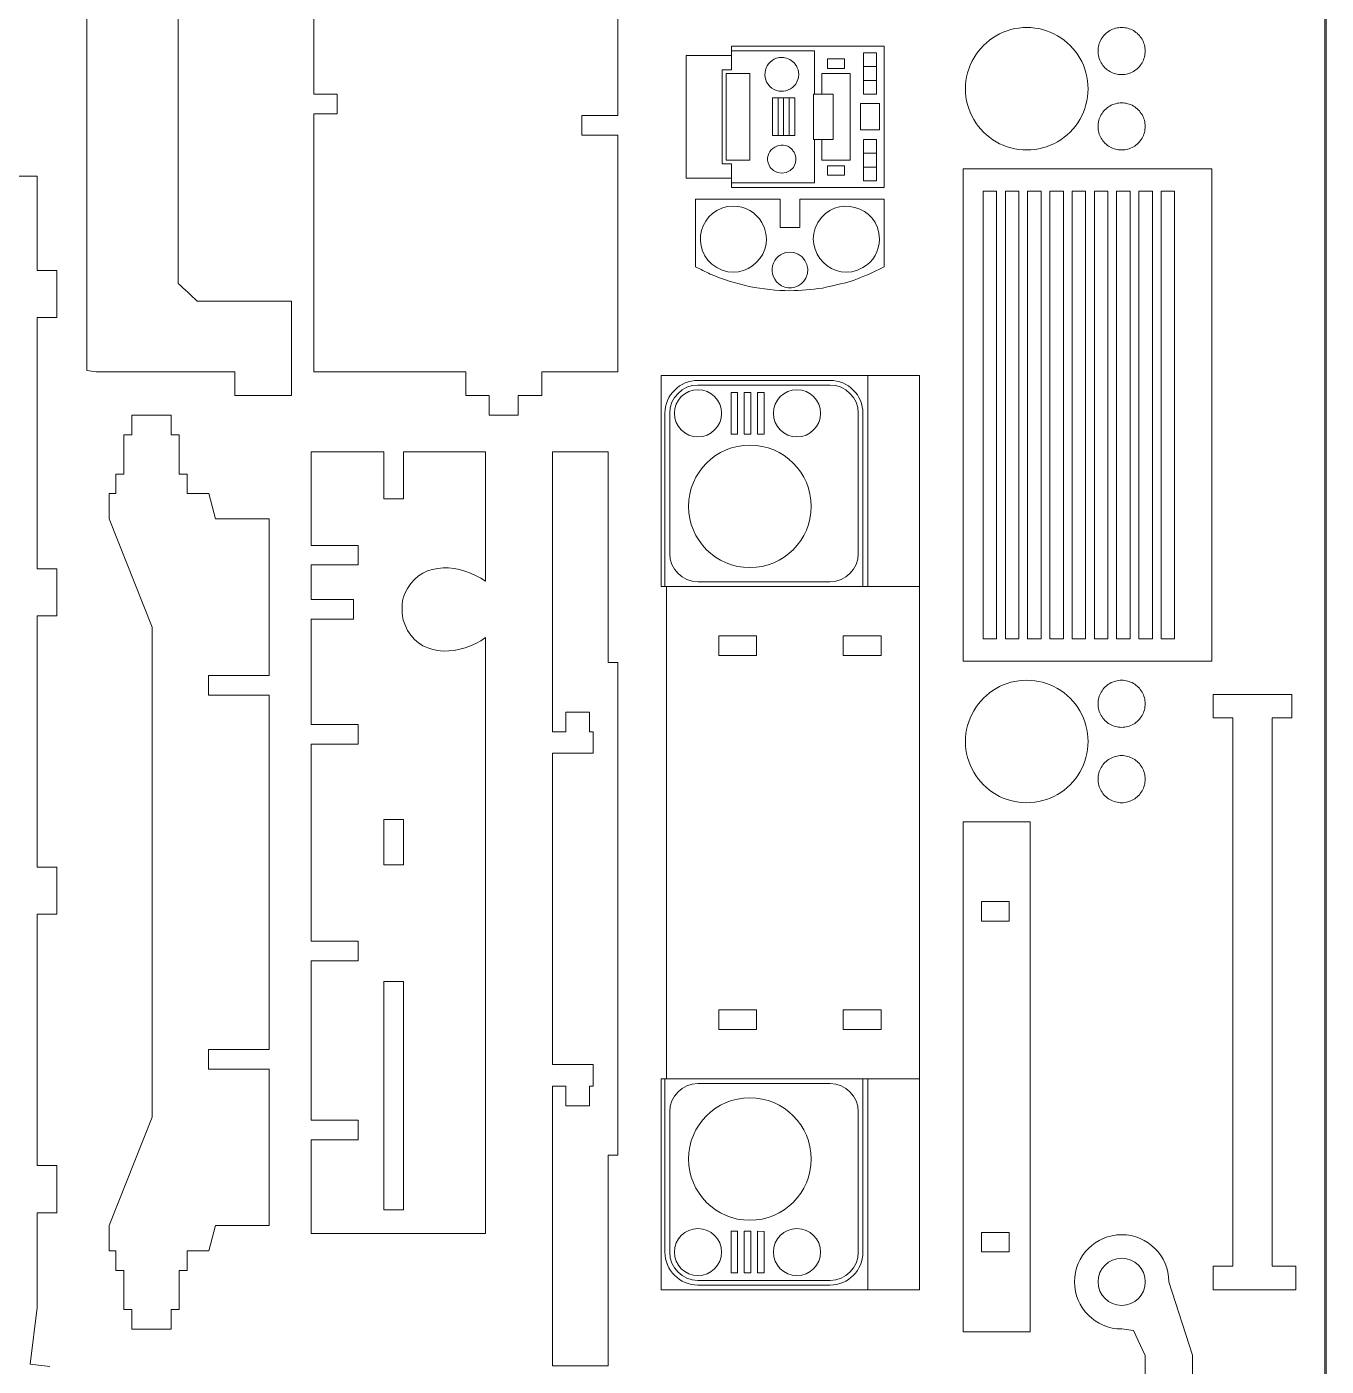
# Model space of a CAD drawing. Header units: centimetres. Extents: x -10 to 98, y 3 to 108.
# Drawn here: x 4.14 to 24.21, y 13.9 to 34.6 of the extents above; entities that cross this region are included whole.
import ezdxf

# ---------------------------------------------------------------- set-up
doc = ezdxf.new("R2010")
doc.units = ezdxf.units.CM
doc.header["$MEASUREMENT"] = 0
doc.layers.add('Camada 1', color=7, linetype='Continuous')

msp = doc.modelspace()

# ---------------------------------------------------------------- linework, layer by layer
at = {"layer": 'Camada 1', "color": 5, "lineweight": 9}
for points in [[(24.19213, 3.79219), (24.19213, 3.79219), (24.19213, 54.96219), (24.19213, 54.96219)], [(24.21265, 54.96219), (24.21265, 54.96219), (24.21265, 3.79219), (24.21265, 3.79219)]]:
    msp.add_open_spline(points, degree=3, dxfattribs=at)
at = {"layer": 'Camada 1', "color": 3, "lineweight": 9}
for points in [[(5.0679, 42.64023), (5.06788, 38.18757), (5.06786, 33.73491), (5.06783, 29.28224)], [(6.48093, 30.62996), (6.48095, 33.34021), (6.48097, 36.05047), (6.48098, 38.76073)], [(13.26917, 33.2235), (13.26917, 33.2235), (13.26917, 38.69772), (13.26917, 38.69772)], [(8.57326, 38.36689), (8.57326, 38.36689), (8.57326, 33.55553), (8.57326, 33.55553)], [(19.58714, 34.58474), (19.42189, 34.58491), (19.25685, 34.54069), (19.11381, 34.45791)], [(20.06049, 34.45791), (19.91745, 34.54069), (19.75241, 34.58491), (19.58714, 34.58474)], [(21.05257, 34.58474), (20.989, 34.58481), (20.92551, 34.56779), (20.8705, 34.53595)], [(21.23465, 34.53595), (21.17962, 34.56779), (21.11615, 34.58481), (21.05257, 34.58474)], [(19.11381, 34.45791), (18.97059, 34.37543), (18.84977, 34.25461), (18.7673, 34.11139)], [(20.40699, 34.11139), (20.32453, 34.25461), (20.20371, 34.37543), (20.06049, 34.45791)], [(20.73721, 34.40265), (20.70536, 34.34764), (20.68836, 34.28415), (20.68842, 34.22058)], [(20.8705, 34.53595), (20.81541, 34.50422), (20.76893, 34.45775), (20.73721, 34.40265)], [(21.36794, 34.40265), (21.33622, 34.45775), (21.28974, 34.50422), (21.23465, 34.53595)], [(21.41672, 34.22058), (21.41679, 34.28415), (21.39979, 34.34764), (21.36794, 34.40265)], [(17.38494, 34.29667), (16.59854, 34.29667), (15.81213, 34.29667), (15.02573, 34.29667)], [(15.02573, 34.29667), (15.02573, 34.29667), (15.02573, 34.15103), (15.02573, 34.15103)], [(17.38494, 32.1122), (17.38494, 32.84035), (17.38494, 33.56851), (17.38494, 34.29667)], [(20.68842, 34.22058), (20.68836, 34.15701), (20.70536, 34.09353), (20.73721, 34.0385)], [(21.36794, 34.0385), (21.39979, 34.09353), (21.41679, 34.15701), (21.41672, 34.22058)], [(14.3267, 34.15103), (14.3267, 33.51997), (14.3267, 32.8889), (14.3267, 32.25785)], [(15.02573, 34.15103), (14.79272, 34.15103), (14.55971, 34.15103), (14.3267, 34.15103)], [(18.7673, 34.11139), (18.68452, 33.96836), (18.64028, 33.80332), (18.64046, 33.63806)], [(20.53382, 33.63806), (20.53401, 33.80332), (20.48978, 33.96836), (20.40699, 34.11139)], [(20.73721, 34.0385), (20.76893, 33.98342), (20.81541, 33.93695), (20.8705, 33.90522)], [(21.23465, 33.90522), (21.28974, 33.93695), (21.33622, 33.98342), (21.36794, 34.0385)], [(20.8705, 33.90522), (20.92551, 33.87338), (20.989, 33.85636), (21.05257, 33.85643)], [(21.05257, 33.85643), (21.11615, 33.85636), (21.17962, 33.87338), (21.23465, 33.90522)], [(8.57326, 33.55553), (8.57326, 33.55553), (8.9374, 33.55553), (8.9374, 33.55553)], [(8.9374, 33.55553), (8.9374, 33.55553), (8.9374, 33.25206), (8.9374, 33.25206)], [(18.64046, 33.63806), (18.64028, 33.47279), (18.68452, 33.30775), (18.7673, 33.16471)], [(20.40699, 33.16471), (20.48978, 33.30775), (20.53401, 33.47279), (20.53382, 33.63806)], [(20.8705, 33.37089), (20.81541, 33.33916), (20.76893, 33.29269), (20.73721, 33.2376)], [(21.05257, 33.41968), (20.989, 33.41975), (20.92551, 33.40273), (20.8705, 33.37089)], [(21.23465, 33.37089), (21.17962, 33.40273), (21.11615, 33.41975), (21.05257, 33.41968)], [(21.36794, 33.2376), (21.33622, 33.29269), (21.28974, 33.33916), (21.23465, 33.37089)], [(8.9374, 33.25206), (8.9374, 33.25206), (8.57326, 33.25206), (8.57326, 33.25206)], [(8.57326, 33.25206), (8.57326, 33.25206), (8.57326, 29.26183), (8.57326, 29.26183)], [(12.71461, 32.92003), (12.71461, 32.92003), (12.71461, 33.2235), (12.71461, 33.2235)], [(12.71461, 33.2235), (12.71461, 33.2235), (13.26917, 33.2235), (13.26917, 33.2235)], [(18.7673, 33.16471), (18.84977, 33.0215), (18.97059, 32.90068), (19.11381, 32.8182)], [(20.06049, 32.8182), (20.20371, 32.90068), (20.32453, 33.0215), (20.40699, 33.16471)], [(20.73721, 33.2376), (20.70536, 33.18258), (20.68836, 33.1191), (20.68842, 33.05553)], [(21.41672, 33.05553), (21.41679, 33.1191), (21.39979, 33.18258), (21.36794, 33.2376)], [(13.26917, 32.92003), (13.26917, 32.92003), (12.71461, 32.92003), (12.71461, 32.92003)], [(13.26917, 29.26183), (13.26917, 29.26183), (13.26917, 32.92003), (13.26917, 32.92003)], [(20.68842, 33.05553), (20.68836, 32.99196), (20.70536, 32.92847), (20.73721, 32.87344)], [(21.36794, 32.87344), (21.39979, 32.92847), (21.41679, 32.99196), (21.41672, 33.05553)], [(19.11381, 32.8182), (19.25685, 32.73542), (19.42189, 32.6912), (19.58714, 32.69137)], [(19.58714, 32.69137), (19.75241, 32.6912), (19.91745, 32.73542), (20.06049, 32.8182)], [(20.73721, 32.87344), (20.76893, 32.81836), (20.81541, 32.77189), (20.8705, 32.74016)], [(20.8705, 32.74016), (20.92551, 32.70832), (20.989, 32.6913), (21.05257, 32.69137)], [(21.05257, 32.69137), (21.11615, 32.6913), (21.17962, 32.70832), (21.23465, 32.74016)], [(21.23465, 32.74016), (21.28974, 32.77189), (21.33622, 32.81836), (21.36794, 32.87344)], [(22.44722, 32.39879), (22.44722, 32.39879), (18.60458, 32.39879), (18.60458, 32.39879)], [(18.60458, 32.39879), (18.60458, 32.39879), (18.60458, 24.78961), (18.60458, 24.78961)], [(22.44722, 24.78961), (22.44722, 24.78961), (22.44722, 32.39879), (22.44722, 32.39879)], [(3.36617, 32.28785), (3.36617, 32.28785), (4.30071, 32.28785), (4.30071, 32.28785)], [(4.30071, 32.28785), (4.30071, 32.28785), (4.30071, 30.83143), (4.30071, 30.83143)], [(14.3267, 32.25785), (14.55971, 32.25785), (14.79272, 32.25785), (15.02573, 32.25785)], [(15.02573, 32.25785), (15.02573, 32.25785), (15.02573, 32.1122), (15.02573, 32.1122)], [(15.02573, 32.1122), (15.81213, 32.1122), (16.59854, 32.1122), (17.38494, 32.1122)], [(15.77693, 31.9321), (15.34206, 31.9321), (14.90719, 31.93208), (14.47233, 31.93208)], [(14.47233, 30.88519), (14.47233, 31.23416), (14.47233, 31.58312), (14.47233, 31.93208)], [(15.77693, 31.9321), (15.77693, 31.9321), (15.77693, 31.49157), (15.77693, 31.49157)], [(16.08032, 31.49156), (16.08032, 31.49156), (16.08032, 31.9321), (16.08032, 31.9321)], [(17.38494, 31.93208), (16.95007, 31.93208), (16.51521, 31.9321), (16.08032, 31.9321)], [(17.38494, 31.93208), (17.38494, 31.58312), (17.38494, 31.23416), (17.38494, 30.88519)], [(15.77693, 31.49157), (15.87807, 31.49157), (15.97918, 31.49156), (16.08032, 31.49156)], [(14.69955, 30.77424), (14.62382, 30.81122), (14.54806, 30.84821), (14.47233, 30.88519)], [(16.43223, 30.55848), (16.87719, 30.65164), (16.9765, 30.68575), (17.38494, 30.88519)], [(4.30071, 30.83143), (4.30071, 30.83143), (4.60413, 30.83143), (4.60413, 30.83143)], [(4.60413, 30.83143), (4.60413, 30.83143), (4.60413, 30.10322), (4.60413, 30.10322)], [(14.69955, 30.77424), (15.07379, 30.61025), (15.52006, 30.51678), (15.92864, 30.51678)], [(6.77219, 30.35443), (6.67511, 30.44627), (6.57801, 30.53812), (6.48093, 30.62996)], [(15.92864, 30.51678), (16.10826, 30.51678), (16.25706, 30.53668), (16.43223, 30.55848)], [(8.22847, 30.35442), (7.74305, 30.35442), (7.25762, 30.35443), (6.77219, 30.35443)], [(8.22847, 30.35442), (8.22847, 29.86899), (8.22847, 29.38356), (8.22847, 28.89812)], [(4.60413, 30.10322), (4.60413, 30.10322), (4.30071, 30.10322), (4.30071, 30.10322)], [(4.30071, 30.10322), (4.30071, 30.10322), (4.30071, 26.21943), (4.30071, 26.21943)], [(5.06783, 29.28224), (5.1165, 29.27555), (5.16518, 29.26887), (5.21385, 29.2622)], [(7.35454, 29.2622), (6.64098, 29.2622), (5.92741, 29.2622), (5.21385, 29.2622)], [(7.35454, 28.89812), (7.35454, 29.01947), (7.35454, 29.14084), (7.35454, 29.2622)], [(8.57326, 29.26183), (8.57326, 29.26183), (10.92121, 29.26183), (10.92121, 29.26183)], [(10.92121, 29.26183), (10.92121, 29.26183), (10.92121, 28.89767), (10.92121, 28.89767)], [(12.09578, 28.89767), (12.09578, 28.89767), (12.09578, 29.26183), (12.09578, 29.26183)], [(12.09578, 29.26183), (12.09578, 29.26183), (13.26917, 29.26183), (13.26917, 29.26183)], [(17.13039, 29.20444), (17.13039, 29.20444), (13.94107, 29.20444), (13.94107, 29.20444)], [(13.94107, 29.20444), (13.94107, 29.20444), (13.94107, 25.94609), (13.94107, 25.94609)], [(17.13063, 29.20427), (17.13063, 29.20427), (17.13039, 29.20444), (17.13039, 29.20444)], [(17.93277, 29.20426), (17.93277, 29.20426), (17.13063, 29.20427), (17.13063, 29.20427)], [(17.93275, 25.94554), (17.93275, 25.94554), (17.93277, 29.20426), (17.93277, 29.20426)], [(7.35454, 28.89812), (7.64586, 28.89812), (7.93716, 28.89812), (8.22847, 28.89812)], [(10.92121, 28.89767), (10.92121, 28.89767), (11.28536, 28.89767), (11.28536, 28.89767)], [(11.28536, 28.89767), (11.28536, 28.89767), (11.28536, 28.5942), (11.28536, 28.5942)], [(11.73163, 28.5942), (11.73163, 28.5942), (11.73163, 28.89767), (11.73163, 28.89767)], [(11.73163, 28.89767), (11.73163, 28.89767), (12.09578, 28.89767), (12.09578, 28.89767)], [(6.3706, 28.5942), (6.3706, 28.5942), (5.76372, 28.5942), (5.76372, 28.5942)], [(5.76372, 28.5942), (5.76372, 28.5942), (5.76372, 28.29077), (5.76372, 28.29077)], [(6.3706, 28.29077), (6.3706, 28.29077), (6.3706, 28.5942), (6.3706, 28.5942)], [(11.28536, 28.5942), (11.28536, 28.5942), (11.73163, 28.5942), (11.73163, 28.5942)], [(5.63771, 28.29077), (5.63771, 28.29077), (5.63771, 27.6839), (5.63771, 27.6839)], [(5.76372, 28.29077), (5.76372, 28.29077), (5.63771, 28.29077), (5.63771, 28.29077)], [(6.49659, 28.29077), (6.49659, 28.29077), (6.3706, 28.29077), (6.3706, 28.29077)], [(6.49659, 27.6839), (6.49659, 27.6839), (6.49659, 28.29077), (6.49659, 28.29077)], [(9.65597, 28.02749), (9.65597, 28.02749), (8.53377, 28.02749), (8.53377, 28.02749)], [(8.53377, 28.02749), (8.53377, 28.02749), (8.53377, 26.58039), (8.53377, 26.58039)], [(9.65597, 27.30038), (9.65597, 27.30038), (9.65597, 28.02749), (9.65597, 28.02749)], [(11.22804, 28.02749), (11.22804, 28.02749), (9.95944, 28.02749), (9.95944, 28.02749)], [(9.95944, 28.02749), (9.95944, 28.02749), (9.95944, 27.30038), (9.95944, 27.30038)], [(11.22804, 26.02821), (11.22804, 26.02821), (11.22804, 28.02749), (11.22804, 28.02749)], [(13.12353, 28.02749), (13.12353, 28.02749), (12.26404, 28.02749), (12.26404, 28.02749)], [(12.26404, 28.02749), (12.26404, 28.02749), (12.26404, 23.70089), (12.26404, 23.70089)], [(13.12353, 24.76876), (13.12353, 24.76876), (13.12353, 28.02749), (13.12353, 28.02749)], [(5.63771, 27.6839), (5.63771, 27.6839), (5.51634, 27.6839), (5.51634, 27.6839)], [(5.51634, 27.6839), (5.51634, 27.6839), (5.51634, 27.38048), (5.51634, 27.38048)], [(6.61797, 27.6839), (6.61797, 27.6839), (6.49659, 27.6839), (6.49659, 27.6839)], [(6.61797, 27.38048), (6.61797, 27.38048), (6.61797, 27.6839), (6.61797, 27.6839)], [(5.51634, 27.38048), (5.51634, 27.38048), (5.41174, 27.38048), (5.41174, 27.38048)], [(5.41174, 27.38048), (5.41174, 27.38048), (5.41174, 26.99208), (5.41174, 26.99208)], [(6.9507, 27.38048), (6.9507, 27.38048), (6.61797, 27.38048), (6.61797, 27.38048)], [(7.05498, 26.99208), (7.05498, 26.99208), (6.9507, 27.38048), (6.9507, 27.38048)], [(9.95944, 27.30038), (9.95944, 27.30038), (9.65597, 27.30038), (9.65597, 27.30038)], [(5.41174, 26.99208), (5.41174, 26.99208), (6.07573, 25.31499), (6.07573, 25.31499)], [(7.88391, 26.99208), (7.88391, 26.99208), (7.05498, 26.99208), (7.05498, 26.99208)], [(7.88428, 24.5711), (7.88428, 24.5711), (7.88391, 26.99208), (7.88391, 26.99208)], [(8.53377, 26.58039), (8.53377, 26.58039), (9.26088, 26.58039), (9.26088, 26.58039)], [(9.26088, 26.58039), (9.26088, 26.58039), (9.26088, 26.27812), (9.26088, 26.27812)], [(11.22804, 26.02821), (10.8377, 26.2916), (10.27172, 26.34828), (10.02014, 25.91516)], [(4.30071, 26.21943), (4.30071, 26.21943), (4.60413, 26.21943), (4.60413, 26.21943)], [(4.60413, 26.21943), (4.60413, 26.21943), (4.60413, 25.49122), (4.60413, 25.49122)], [(9.26088, 26.27812), (9.26088, 26.27812), (8.53377, 26.27812), (8.53377, 26.27812)], [(8.53377, 26.27812), (8.53377, 26.27812), (8.53377, 25.7426), (8.53377, 25.7426)], [(10.02014, 25.91516), (9.91263, 25.73006), (9.93297, 25.59371), (9.95468, 25.42366)], [(13.94107, 25.94609), (13.94107, 25.94609), (13.99939, 25.94609), (13.99939, 25.94609)], [(13.99939, 25.94609), (13.99939, 25.94609), (13.9993, 25.94557), (13.9993, 25.94557)], [(13.9993, 25.94557), (13.9993, 25.94557), (14.024, 25.94557), (14.024, 25.94557)], [(14.024, 25.94557), (14.024, 25.94557), (14.02438, 25.94609), (14.02438, 25.94609)], [(14.02438, 25.94609), (14.02438, 25.94609), (14.02438, 18.33571), (14.02438, 18.33571)], [(17.93247, 18.33571), (17.93247, 18.33571), (17.93247, 25.94609), (17.93247, 25.94609)], [(17.93247, 25.94609), (17.93247, 25.94609), (17.93275, 25.94554), (17.93275, 25.94554)], [(8.53377, 25.7426), (8.53377, 25.7426), (9.18829, 25.7426), (9.18829, 25.7426)], [(9.18829, 25.7426), (9.18829, 25.7426), (9.18829, 25.43913), (9.18829, 25.43913)], [(4.60413, 25.49122), (4.60413, 25.49122), (4.30071, 25.49122), (4.30071, 25.49122)], [(4.30071, 25.49122), (4.30071, 25.49122), (4.30071, 21.60744), (4.30071, 21.60744)], [(6.07573, 25.31499), (6.07573, 25.31499), (6.07573, 17.74352), (6.07573, 17.74352)], [(9.18829, 25.43913), (9.18829, 25.43913), (8.53377, 25.43913), (8.53377, 25.43913)], [(8.53377, 25.43913), (8.53377, 25.43913), (8.53377, 23.81352), (8.53377, 23.81352)], [(10.02014, 25.26777), (10.02014, 25.26777), (9.95468, 25.42366), (9.95468, 25.42366)], [(10.02014, 25.26777), (10.27085, 24.83397), (10.84615, 24.88735), (11.22804, 25.15471)], [(11.22804, 15.94611), (11.22804, 15.94611), (11.22804, 25.15471), (11.22804, 25.15471)], [(13.26917, 24.76876), (13.26917, 24.76876), (13.12353, 24.76876), (13.12353, 24.76876)], [(13.26917, 17.15896), (13.26917, 17.15896), (13.26917, 24.76876), (13.26917, 24.76876)], [(18.60458, 24.78961), (18.60458, 24.78961), (22.44722, 24.78961), (22.44722, 24.78961)], [(6.94963, 24.26761), (6.94963, 24.26761), (6.94963, 24.57111), (6.94963, 24.57111)], [(6.94963, 24.57111), (6.94963, 24.57111), (7.88428, 24.5711), (7.88428, 24.5711)], [(19.58714, 24.49702), (19.42189, 24.4972), (19.25685, 24.45298), (19.11381, 24.37019)], [(20.06049, 24.37019), (19.91745, 24.45298), (19.75241, 24.4972), (19.58714, 24.49702)], [(20.8705, 24.44823), (20.81541, 24.41651), (20.76893, 24.37004), (20.73721, 24.31494)], [(21.05257, 24.49702), (20.989, 24.49709), (20.92551, 24.48008), (20.8705, 24.44823)], [(21.23465, 24.44823), (21.17962, 24.48008), (21.11615, 24.49709), (21.05257, 24.49702)], [(21.36794, 24.31494), (21.33622, 24.37004), (21.28974, 24.41651), (21.23465, 24.44823)], [(7.88466, 24.26764), (7.88466, 24.26764), (6.94963, 24.26761), (6.94963, 24.26761)], [(7.88466, 18.79106), (7.88466, 18.79106), (7.88466, 24.26764), (7.88466, 24.26764)], [(19.11381, 24.37019), (18.97059, 24.28771), (18.84977, 24.16689), (18.7673, 24.02368)], [(20.40699, 24.02368), (20.32453, 24.16689), (20.20371, 24.28771), (20.06049, 24.37019)], [(20.73721, 24.31494), (20.70536, 24.25993), (20.68836, 24.19644), (20.68842, 24.13287)], [(21.41672, 24.13287), (21.41679, 24.19644), (21.39979, 24.25993), (21.36794, 24.31494)], [(23.68129, 24.27756), (23.68129, 24.27756), (22.46761, 24.27756), (22.46761, 24.27756)], [(22.46761, 24.27756), (22.46761, 24.27756), (22.46761, 23.91345), (22.46761, 23.91345)], [(23.68129, 23.91345), (23.68129, 23.91345), (23.68129, 24.27756), (23.68129, 24.27756)], [(18.7673, 24.02368), (18.68452, 23.88065), (18.64028, 23.71561), (18.64046, 23.55034)], [(20.53382, 23.55034), (20.53401, 23.71561), (20.48978, 23.88065), (20.40699, 24.02368)], [(20.68842, 24.13287), (20.68836, 24.0693), (20.70536, 24.00581), (20.73721, 23.95079)], [(21.36794, 23.95079), (21.39979, 24.00581), (21.41679, 24.0693), (21.41672, 24.13287)], [(8.53377, 23.81352), (8.53377, 23.81352), (9.26088, 23.81352), (9.26088, 23.81352)], [(9.26088, 23.81352), (9.26088, 23.81352), (9.26088, 23.51006), (9.26088, 23.51006)], [(12.46907, 23.70089), (12.46907, 23.70089), (12.46907, 24.00453), (12.46907, 24.00453)], [(12.46907, 24.00453), (12.46907, 24.00453), (12.83319, 24.00453), (12.83319, 24.00453)], [(12.83319, 24.00453), (12.83319, 24.00453), (12.83319, 23.70172), (12.83319, 23.70172)], [(20.73721, 23.95079), (20.76893, 23.8957), (20.81541, 23.84923), (20.8705, 23.81751)], [(20.8705, 23.81751), (20.92551, 23.78566), (20.989, 23.76865), (21.05257, 23.76872)], [(21.05257, 23.76872), (21.11615, 23.76865), (21.17962, 23.78566), (21.23465, 23.81751)], [(21.23465, 23.81751), (21.28974, 23.84923), (21.33622, 23.8957), (21.36794, 23.95079)], [(22.46761, 23.91345), (22.46761, 23.91345), (22.7708, 23.91345), (22.7708, 23.91345)], [(22.7708, 23.91345), (22.7708, 23.91345), (22.7708, 15.44111), (22.7708, 15.44111)], [(23.3779, 15.44111), (23.3779, 15.44111), (23.3779, 23.91345), (23.3779, 23.91345)], [(23.3779, 23.91345), (23.3779, 23.91345), (23.68129, 23.91345), (23.68129, 23.91345)], [(12.26404, 23.70089), (12.26404, 23.70089), (12.46907, 23.70089), (12.46907, 23.70089)], [(12.83319, 23.70172), (12.83319, 23.70172), (12.89032, 23.70172), (12.89032, 23.70172)], [(12.89032, 23.70172), (12.89032, 23.70172), (12.89032, 23.36938), (12.89032, 23.36938)], [(9.26088, 23.51006), (9.26088, 23.51006), (8.53377, 23.51006), (8.53377, 23.51006)], [(8.53377, 23.51006), (8.53377, 23.51006), (8.53377, 20.46353), (8.53377, 20.46353)], [(18.64046, 23.55034), (18.64028, 23.38507), (18.68452, 23.22003), (18.7673, 23.077)], [(20.40699, 23.077), (20.48978, 23.22003), (20.53401, 23.38507), (20.53382, 23.55034)], [(12.89032, 23.36938), (12.89032, 23.36938), (12.26404, 23.36938), (12.26404, 23.36938)], [(12.26404, 23.36938), (12.26404, 23.36938), (12.26404, 18.55834), (12.26404, 18.55834)], [(20.8705, 23.28317), (20.81541, 23.25145), (20.76893, 23.20498), (20.73721, 23.14988)], [(21.05257, 23.33196), (20.989, 23.33204), (20.92551, 23.31502), (20.8705, 23.28317)], [(21.23465, 23.28317), (21.17962, 23.31502), (21.11615, 23.33204), (21.05257, 23.33196)], [(21.36794, 23.14988), (21.33622, 23.20498), (21.28974, 23.25145), (21.23465, 23.28317)], [(18.7673, 23.077), (18.84977, 22.93379), (18.97059, 22.81297), (19.11381, 22.73049)], [(20.06049, 22.73049), (20.20371, 22.81297), (20.32453, 22.93379), (20.40699, 23.077)], [(20.73721, 23.14988), (20.70536, 23.09487), (20.68836, 23.03138), (20.68842, 22.96781)], [(21.41672, 22.96781), (21.41679, 23.03138), (21.39979, 23.09487), (21.36794, 23.14988)], [(20.68842, 22.96781), (20.68836, 22.90424), (20.70536, 22.84076), (20.73721, 22.78573)], [(20.73721, 22.78573), (20.76893, 22.73065), (20.81541, 22.68418), (20.8705, 22.65245)], [(21.23465, 22.65245), (21.28974, 22.68418), (21.33622, 22.73065), (21.36794, 22.78573)], [(21.36794, 22.78573), (21.39979, 22.84076), (21.41679, 22.90424), (21.41672, 22.96781)], [(19.11381, 22.73049), (19.25685, 22.6477), (19.42189, 22.60348), (19.58714, 22.60366)], [(19.58714, 22.60366), (19.75241, 22.60348), (19.91745, 22.6477), (20.06049, 22.73049)], [(20.8705, 22.65245), (20.92551, 22.62061), (20.989, 22.60359), (21.05257, 22.60366)], [(21.05257, 22.60366), (21.11615, 22.60359), (21.17962, 22.62061), (21.23465, 22.65245)], [(19.63753, 22.31108), (19.63753, 22.31108), (18.60458, 22.31108), (18.60458, 22.31108)], [(18.60458, 22.31108), (18.60458, 22.31108), (18.60458, 14.42938), (18.60458, 14.42938)], [(19.63753, 14.42938), (19.63753, 14.42938), (19.63753, 22.31108), (19.63753, 22.31108)], [(4.30071, 21.60744), (4.30071, 21.60744), (4.60413, 21.60744), (4.60413, 21.60744)], [(4.60413, 21.60744), (4.60413, 21.60744), (4.60413, 20.87923), (4.60413, 20.87923)], [(4.30071, 20.87923), (4.30071, 20.87923), (4.3007, 16.99544), (4.3007, 16.99544)], [(4.60413, 20.87923), (4.60413, 20.87923), (4.30071, 20.87923), (4.30071, 20.87923)], [(8.53377, 20.46353), (8.53377, 20.46353), (9.26088, 20.46353), (9.26088, 20.46353)], [(9.26088, 20.46353), (9.26088, 20.46353), (9.26088, 20.16008), (9.26088, 20.16008)], [(9.26088, 20.16008), (9.26088, 20.16008), (8.53377, 20.16008), (8.53377, 20.16008)], [(8.53377, 20.16008), (8.53377, 20.16008), (8.53377, 17.69667), (8.53377, 17.69667)], [(6.94963, 18.48743), (6.94963, 18.48743), (6.94963, 18.79108), (6.94963, 18.79108)], [(6.94963, 18.79108), (6.94963, 18.79108), (7.88466, 18.79106), (7.88466, 18.79106)], [(7.88463, 18.48741), (7.88463, 18.48741), (6.94963, 18.48743), (6.94963, 18.48743)], [(7.88463, 16.06854), (7.88463, 16.06854), (7.88463, 18.48741), (7.88463, 18.48741)], [(12.26404, 18.55834), (12.26404, 18.55834), (12.89032, 18.55834), (12.89032, 18.55834)], [(12.89032, 18.55834), (12.89032, 18.55834), (12.89032, 18.2247), (12.89032, 18.2247)], [(12.46907, 18.2247), (12.46907, 18.2247), (12.26404, 18.2247), (12.26404, 18.2247)], [(12.26404, 18.2247), (12.26404, 18.2247), (12.26404, 13.90023), (12.26404, 13.90023)], [(12.46907, 17.92105), (12.46907, 17.92105), (12.46907, 18.2247), (12.46907, 18.2247)], [(12.89032, 18.2247), (12.89032, 18.2247), (12.83319, 18.2247), (12.83319, 18.2247)], [(12.83319, 18.2247), (12.83319, 18.2247), (12.83319, 17.92105), (12.83319, 17.92105)], [(13.94099, 18.33581), (13.94099, 18.33581), (13.94097, 15.07705), (13.94097, 15.07705)], [(13.99924, 18.33581), (13.99924, 18.33581), (13.94099, 18.33581), (13.94099, 18.33581)], [(14.02394, 18.33581), (14.02394, 18.33581), (13.99924, 18.33581), (13.99924, 18.33581)], [(14.02438, 18.33571), (14.02438, 18.33571), (14.02394, 18.33581), (14.02394, 18.33581)], [(17.93269, 18.33575), (17.93269, 18.33575), (17.93247, 18.33571), (17.93247, 18.33571)], [(17.93269, 15.07701), (17.93269, 15.07701), (17.93269, 18.33575), (17.93269, 18.33575)], [(12.83319, 17.92105), (12.83319, 17.92105), (12.46907, 17.92105), (12.46907, 17.92105)], [(6.07573, 17.74352), (6.07573, 17.74352), (5.41174, 16.06854), (5.41174, 16.06854)], [(8.53377, 17.69667), (8.53377, 17.69667), (9.26088, 17.69667), (9.26088, 17.69667)], [(9.26088, 17.69667), (9.26088, 17.69667), (9.26088, 17.39321), (9.26088, 17.39321)], [(9.26088, 17.39321), (9.26088, 17.39321), (8.53377, 17.39321), (8.53377, 17.39321)], [(8.53377, 17.39321), (8.53377, 17.39321), (8.53377, 15.94611), (8.53377, 15.94611)], [(4.3007, 16.99544), (4.3007, 16.99544), (4.60413, 16.99544), (4.60413, 16.99544)], [(4.60413, 16.99544), (4.60413, 16.99544), (4.60413, 16.26723), (4.60413, 16.26723)], [(13.12353, 13.90023), (13.12353, 13.90023), (13.12353, 17.15896), (13.12353, 17.15896)], [(13.12353, 17.15896), (13.12353, 17.15896), (13.26917, 17.15896), (13.26917, 17.15896)], [(4.60413, 16.26723), (4.60413, 16.26723), (4.3007, 16.26723), (4.3007, 16.26723)], [(4.3007, 16.26723), (4.3007, 16.26723), (4.3007, 14.81081), (4.3007, 14.81081)], [(5.41174, 16.06854), (5.41174, 16.06854), (5.41174, 15.68018), (5.41174, 15.68018)], [(6.9507, 15.68018), (6.9507, 15.68018), (7.05498, 16.06854), (7.05498, 16.06854)], [(7.05498, 16.06854), (7.05498, 16.06854), (7.88463, 16.06854), (7.88463, 16.06854)], [(8.53377, 15.94611), (8.53377, 15.94611), (11.22804, 15.94611), (11.22804, 15.94611)], [(21.05353, 15.92782), (20.65131, 15.92782), (20.32523, 15.60174), (20.32523, 15.19952)], [(21.78181, 15.20109), (21.78096, 15.60258), (21.45523, 15.92782), (21.05353, 15.92782)], [(5.41174, 15.68018), (5.41174, 15.68018), (5.51634, 15.68018), (5.51634, 15.68018)], [(5.51634, 15.68018), (5.51634, 15.68018), (5.51634, 15.37675), (5.51634, 15.37675)], [(6.61797, 15.37675), (6.61797, 15.37675), (6.61797, 15.68018), (6.61797, 15.68018)], [(6.61797, 15.68018), (6.61797, 15.68018), (6.9507, 15.68018), (6.9507, 15.68018)], [(5.51634, 15.37675), (5.51634, 15.37675), (5.63771, 15.37675), (5.63771, 15.37675)], [(5.63771, 15.37675), (5.63771, 15.37675), (5.63771, 14.76989), (5.63771, 14.76989)], [(6.49659, 14.76989), (6.49659, 14.76989), (6.49659, 15.37675), (6.49659, 15.37675)], [(6.49659, 15.37675), (6.49659, 15.37675), (6.61797, 15.37675), (6.61797, 15.37675)], [(22.7708, 15.44111), (22.7708, 15.44111), (22.46761, 15.44111), (22.46761, 15.44111)], [(22.46761, 15.44111), (22.46761, 15.44111), (22.46761, 15.07701), (22.46761, 15.07701)], [(23.74198, 15.44111), (23.74198, 15.44111), (23.3779, 15.44111), (23.3779, 15.44111)], [(23.74198, 15.07701), (23.74198, 15.07701), (23.74198, 15.44111), (23.74198, 15.44111)], [(20.32523, 15.19952), (20.32523, 14.7973), (20.65131, 14.47121), (21.05353, 14.47121)], [(22.14921, 14.06478), (22.14921, 14.06478), (21.78181, 15.20109), (21.78181, 15.20109)], [(13.94097, 15.07705), (13.94097, 15.07705), (17.13054, 15.07702), (17.13054, 15.07702)], [(17.13054, 15.07702), (17.13054, 15.07702), (17.93269, 15.07701), (17.93269, 15.07701)], [(22.46761, 15.07701), (22.46761, 15.07701), (23.74198, 15.07701), (23.74198, 15.07701)], [(4.30026, 14.80353), (4.30026, 14.80353), (4.19434, 13.92732), (4.19434, 13.92732)], [(4.3007, 14.81081), (4.3007, 14.81081), (4.30026, 14.80353), (4.30026, 14.80353)], [(5.63771, 14.76989), (5.63771, 14.76989), (5.76372, 14.76989), (5.76372, 14.76989)], [(5.76372, 14.76989), (5.76372, 14.76989), (5.76372, 14.46645), (5.76372, 14.46645)], [(6.3706, 14.46645), (6.3706, 14.46645), (6.3706, 14.76989), (6.3706, 14.76989)], [(6.3706, 14.76989), (6.3706, 14.76989), (6.49659, 14.76989), (6.49659, 14.76989)], [(5.76372, 14.46645), (5.76372, 14.46645), (6.3706, 14.46645), (6.3706, 14.46645)], [(18.60458, 14.42938), (18.60458, 14.42938), (19.63753, 14.42938), (19.63753, 14.42938)], [(21.05353, 14.47121), (21.05353, 14.47121), (21.05778, 14.47127), (21.05778, 14.47127)], [(21.05778, 14.47127), (21.05778, 14.47127), (21.23849, 14.44689), (21.23849, 14.44689)], [(21.23849, 14.44689), (21.23849, 14.44689), (21.41802, 14.0624), (21.41802, 14.0624)], [(4.19434, 13.92732), (4.19434, 13.92732), (4.49556, 13.89091), (4.49556, 13.89091)], [(12.26404, 13.90023), (12.26404, 13.90023), (13.12353, 13.90023), (13.12353, 13.90023)], [(21.41802, 14.0624), (21.41802, 14.0624), (21.43499, 8.80978), (21.43499, 8.80978)], [(22.16742, 8.42968), (22.16742, 8.42968), (22.14921, 14.06478), (22.14921, 14.06478)]]:
    msp.add_open_spline(points, degree=3, dxfattribs=at)
at = {"layer": 'Camada 1', "color": 1, "lineweight": 9}
for points in [[(15.02573, 34.22384), (15.45377, 34.22384), (15.88183, 34.22384), (16.30988, 34.22384)], [(16.30988, 34.22384), (16.30988, 34.00054), (16.30988, 33.77725), (16.30988, 33.55395)], [(17.26843, 34.19473), (17.20047, 34.19473), (17.13252, 34.19473), (17.06456, 34.19473)], [(17.06456, 33.55395), (17.06456, 33.55395), (17.06456, 34.19473), (17.06456, 34.19473)], [(17.26843, 34.19473), (17.26843, 34.19473), (17.26843, 33.55395), (17.26843, 33.55395)], [(15.02573, 33.93259), (15.02573, 34.00541), (15.02573, 34.07821), (15.02573, 34.15103)], [(15.80315, 34.12191), (15.57314, 34.12191), (15.45515, 33.83705), (15.61779, 33.67442)], [(15.98852, 34.04513), (15.9441, 34.08953), (15.86593, 34.12191), (15.80315, 34.12191)], [(15.98852, 34.04513), (16.0024, 34.02704), (16.01627, 34.00893), (16.03016, 33.99084)], [(16.06528, 33.85976), (16.06528, 33.91036), (16.04744, 33.94916), (16.03016, 33.99084)], [(16.77294, 34.0986), (16.68557, 34.0986), (16.59818, 34.0986), (16.51079, 34.0986)], [(16.51079, 33.95298), (16.51079, 34.00152), (16.51079, 34.05006), (16.51079, 34.0986)], [(16.77294, 33.95298), (16.68557, 33.95298), (16.59818, 33.95298), (16.51079, 33.95298)], [(16.77294, 33.95298), (16.77294, 34.00152), (16.77294, 34.05006), (16.77294, 34.0986)], [(17.26843, 33.98113), (17.20047, 33.98113), (17.13252, 33.98113), (17.06456, 33.98113)], [(14.8801, 33.93259), (14.92864, 33.93259), (14.97719, 33.93259), (15.02573, 33.93259)], [(14.8801, 33.93259), (14.8801, 33.44716), (14.8801, 32.96172), (14.8801, 32.47628)], [(15.30719, 33.87485), (15.18583, 33.87485), (15.06448, 33.87485), (14.94312, 33.87485)], [(14.94312, 33.87485), (14.94312, 33.42825), (14.94312, 32.98165), (14.94312, 32.53506)], [(15.30719, 33.87485), (15.30719, 33.42825), (15.30719, 32.98165), (15.30719, 32.53506)], [(15.61779, 33.67442), (15.78043, 33.51177), (16.06527, 33.62975), (16.06528, 33.85976)], [(16.42379, 33.55395), (16.42379, 33.66075), (16.42379, 33.76754), (16.42379, 33.87433)], [(16.42379, 33.87433), (16.56941, 33.87433), (16.71504, 33.87433), (16.86067, 33.87433)], [(16.86067, 33.87433), (16.86067, 33.42773), (16.86067, 32.98114), (16.86067, 32.53453)], [(17.06456, 33.76754), (17.13252, 33.76754), (17.20047, 33.76754), (17.26843, 33.76754)], [(17.26843, 33.55395), (17.20047, 33.55395), (17.13252, 33.55395), (17.06456, 33.55395)], [(15.74489, 33.4957), (15.71578, 33.4957), (15.68666, 33.4957), (15.65752, 33.4957)], [(15.65752, 33.4957), (15.65752, 33.30152), (15.65752, 33.10735), (15.65752, 32.91318)], [(15.91966, 33.4957), (15.91966, 33.4957), (15.74489, 33.4957), (15.74489, 33.4957)], [(15.74489, 33.4957), (15.74489, 33.30152), (15.74489, 33.10735), (15.74489, 32.91318)], [(15.83228, 33.4957), (15.83228, 33.30152), (15.83228, 33.10735), (15.83228, 32.91318)], [(16.00703, 33.4957), (15.97791, 33.4957), (15.94879, 33.4957), (15.91966, 33.4957)], [(15.91966, 32.91318), (15.91966, 33.10735), (15.91966, 33.30152), (15.91966, 33.4957)], [(16.00703, 33.4957), (16.00703, 33.30152), (16.00703, 33.10735), (16.00703, 32.91318)], [(17.02086, 33.00056), (17.02086, 33.13648), (17.02086, 33.27239), (17.02086, 33.40831)], [(17.31212, 33.40831), (17.21503, 33.40831), (17.11795, 33.40831), (17.02086, 33.40831)], [(17.31212, 33.40831), (17.31212, 33.27239), (17.31212, 33.13648), (17.31212, 33.00056)], [(15.74489, 32.91318), (15.71578, 32.91318), (15.68666, 32.91318), (15.65752, 32.91318)], [(15.74489, 32.91318), (15.74489, 32.91318), (15.91966, 32.91318), (15.91966, 32.91318)], [(15.91966, 32.91318), (15.94879, 32.91318), (15.97791, 32.91318), (16.00703, 32.91318)], [(17.31212, 33.00056), (17.21503, 33.00056), (17.11795, 33.00056), (17.02086, 33.00056)], [(15.95762, 32.70356), (15.80193, 32.85925), (15.53516, 32.70523), (15.59215, 32.49256)], [(16.30988, 32.85492), (16.30988, 32.63161), (16.30988, 32.40833), (16.30988, 32.18503)], [(16.42379, 32.53453), (16.42379, 32.64134), (16.42379, 32.74813), (16.42379, 32.85492)], [(17.26843, 32.85492), (17.20047, 32.85492), (17.13252, 32.85492), (17.06456, 32.85492)], [(17.06456, 32.21415), (17.06456, 32.21415), (17.06456, 32.85492), (17.06456, 32.85492)], [(17.26843, 32.85492), (17.26843, 32.85492), (17.26843, 32.21415), (17.26843, 32.21415)], [(14.94312, 32.53506), (15.06448, 32.53506), (15.18583, 32.53506), (15.30719, 32.53506)], [(15.95762, 32.70356), (15.96919, 32.68848), (15.98076, 32.67339), (15.99233, 32.65832)], [(16.01416, 32.49256), (16.03148, 32.55726), (16.0145, 32.60481), (15.99233, 32.65832)], [(16.42379, 32.53453), (16.56941, 32.53453), (16.71504, 32.53453), (16.86067, 32.53453)], [(17.06456, 32.64134), (17.13252, 32.64134), (17.20047, 32.64134), (17.26843, 32.64134)], [(15.02573, 32.47628), (14.97719, 32.47628), (14.92864, 32.47628), (14.8801, 32.47628)], [(15.02573, 32.25785), (15.02573, 32.33065), (15.02573, 32.40347), (15.02573, 32.47628)], [(15.59215, 32.49256), (15.64912, 32.2799), (15.95718, 32.2799), (16.01416, 32.49256)], [(16.51079, 32.30152), (16.51079, 32.35007), (16.51079, 32.39861), (16.51079, 32.44716)], [(16.77294, 32.44716), (16.68557, 32.44716), (16.59818, 32.44716), (16.51079, 32.44716)], [(16.51079, 32.30152), (16.59818, 32.30152), (16.68557, 32.30152), (16.77294, 32.30152)], [(16.77294, 32.30152), (16.77294, 32.35007), (16.77294, 32.39861), (16.77294, 32.44716)], [(17.26843, 32.42774), (17.20047, 32.42774), (17.13252, 32.42774), (17.06456, 32.42774)], [(15.02573, 32.18503), (15.45377, 32.18503), (15.88183, 32.18503), (16.30988, 32.18503)], [(17.26843, 32.21415), (17.20047, 32.21415), (17.13252, 32.21415), (17.06456, 32.21415)], [(17.31212, 31.31449), (17.31212, 31.83317), (16.62034, 32.01855), (16.36101, 31.56934)], [(15.05485, 31.8242), (14.53616, 31.8242), (14.3508, 31.1324), (14.8, 30.87307)], [(15.49627, 31.56934), (15.40526, 31.72697), (15.23687, 31.8242), (15.05485, 31.8242)], [(14.8, 30.87307), (15.24921, 30.61373), (15.7556, 31.12013), (15.49627, 31.56934)], [(16.36101, 31.56934), (16.10166, 31.12011), (16.60807, 30.61373), (17.05727, 30.87307)], [(17.05727, 30.87307), (17.2149, 30.96402), (17.31212, 31.13252), (17.31212, 31.31449)], [(15.91683, 31.11361), (15.6442, 31.10201), (15.54845, 30.7377), (15.80065, 30.59187)], [(16.17395, 30.70917), (16.27083, 30.89484), (16.12606, 31.12253), (15.91683, 31.11361)], [(15.80065, 30.59187), (15.92237, 30.52155), (16.10276, 30.57273), (16.17395, 30.70917)], [(17.13054, 25.94561), (17.13054, 25.94561), (17.13054, 29.20437), (17.13054, 29.20437)], [(14.50898, 29.13153), (14.22862, 29.13153), (13.99924, 28.90214), (13.99924, 28.62178)], [(14.50872, 29.05883), (14.26851, 29.05883), (14.07198, 28.8623), (14.07198, 28.62209)], [(16.54847, 29.05883), (16.54847, 29.05883), (14.50872, 29.05883), (14.50872, 29.05883)], [(16.54795, 29.13153), (16.54795, 29.13153), (14.50898, 29.13153), (14.50898, 29.13153)], [(17.0577, 28.62178), (17.0577, 28.90214), (16.82832, 29.13153), (16.54795, 29.13153)], [(16.98521, 28.62209), (16.98521, 28.8623), (16.78868, 29.05883), (16.54847, 29.05883)], [(13.99924, 28.62178), (13.99924, 28.62178), (13.99924, 25.94557), (13.99924, 25.94557)], [(14.07198, 28.62209), (14.07198, 28.62209), (14.07198, 26.455), (14.07198, 26.455)], [(16.98521, 26.455), (16.98521, 26.455), (16.98521, 28.62209), (16.98521, 28.62209)], [(17.0577, 25.94561), (17.0577, 25.94561), (17.0577, 28.62178), (17.0577, 28.62178)], [(14.07198, 26.455), (14.07198, 26.21479), (14.26851, 26.01826), (14.50872, 26.01826)], [(16.54847, 26.01826), (16.78868, 26.01826), (16.98521, 26.21479), (16.98521, 26.455)], [(14.02394, 25.94557), (14.02394, 25.94557), (17.05771, 25.94561), (17.05771, 25.94561)], [(14.50872, 26.01826), (14.50872, 26.01826), (16.54847, 26.01826), (16.54847, 26.01826)], [(17.05771, 25.94561), (17.05771, 25.94561), (17.13054, 25.94561), (17.13054, 25.94561)], [(17.13054, 25.94561), (17.39792, 25.94562), (17.6653, 25.94562), (17.93269, 25.94563)], [(13.99924, 15.65961), (13.99924, 15.65961), (13.99924, 18.33581), (13.99924, 18.33581)], [(14.02394, 18.33581), (14.02394, 18.33581), (17.05771, 18.33577), (17.05771, 18.33577)], [(14.50872, 18.26312), (14.26851, 18.26312), (14.07198, 18.0666), (14.07198, 17.82638)], [(14.50872, 18.26312), (14.50872, 18.26312), (16.54847, 18.26312), (16.54847, 18.26312)], [(16.98521, 17.82638), (16.98521, 18.0666), (16.78868, 18.26312), (16.54847, 18.26312)], [(17.0577, 18.33577), (17.0577, 18.33577), (17.0577, 15.65961), (17.0577, 15.65961)], [(17.05771, 18.33577), (17.05771, 18.33577), (17.13054, 18.33577), (17.13054, 18.33577)], [(17.93269, 18.33575), (17.6653, 18.33576), (17.39792, 18.33576), (17.13054, 18.33577)], [(17.13054, 18.33577), (17.13054, 18.33577), (17.13054, 15.07702), (17.13054, 15.07702)], [(14.07198, 15.6593), (14.07198, 15.6593), (14.07198, 17.82638), (14.07198, 17.82638)], [(16.98521, 17.82638), (16.98521, 17.82638), (16.98521, 15.6593), (16.98521, 15.6593)], [(13.99924, 15.65961), (13.99924, 15.37924), (14.22862, 15.14986), (14.50898, 15.14986)], [(14.07198, 15.6593), (14.07198, 15.41908), (14.26851, 15.22255), (14.50872, 15.22255)], [(16.54795, 15.14986), (16.82832, 15.14986), (17.0577, 15.37924), (17.0577, 15.65961)], [(16.54847, 15.22255), (16.78868, 15.22255), (16.98521, 15.41908), (16.98521, 15.6593)], [(16.54847, 15.22255), (16.54847, 15.22255), (14.50872, 15.22255), (14.50872, 15.22255)], [(16.54795, 15.14986), (16.54795, 15.14986), (14.50898, 15.14986), (14.50898, 15.14986)]]:
    msp.add_open_spline(points, degree=3, dxfattribs=at)
at = {"layer": 'Camada 1', "lineweight": 9}
for points in [[(16.59733, 33.55395), (16.59733, 33.55395), (16.29392, 33.55395), (16.29392, 33.55395)], [(16.29392, 33.55395), (16.29392, 33.32093), (16.29392, 33.08793), (16.29392, 32.85492)], [(16.59733, 33.55395), (16.59733, 33.32093), (16.59733, 33.08793), (16.59733, 32.85492)], [(16.29392, 32.85492), (16.29392, 32.85492), (16.59733, 32.85492), (16.59733, 32.85492)], [(19.12225, 32.05367), (19.12225, 32.05367), (18.914, 32.05367), (18.914, 32.05367)], [(18.914, 32.05367), (18.914, 32.05367), (18.914, 25.13591), (18.914, 25.13591)], [(19.12225, 25.13591), (19.12225, 25.13591), (19.12225, 32.05367), (19.12225, 32.05367)], [(19.25791, 25.13591), (19.25791, 25.13591), (19.25791, 32.05367), (19.25791, 32.05367)], [(19.25791, 32.05367), (19.25791, 32.05367), (19.46617, 32.05367), (19.46617, 32.05367)], [(19.46617, 32.05367), (19.46617, 32.05367), (19.46617, 25.13591), (19.46617, 25.13591)], [(19.60064, 25.13591), (19.60064, 25.13591), (19.60064, 32.05367), (19.60064, 32.05367)], [(19.60064, 32.05367), (19.60064, 32.05367), (19.80889, 32.05367), (19.80889, 32.05367)], [(19.80889, 32.05367), (19.80889, 32.05367), (19.80889, 25.13591), (19.80889, 25.13591)], [(19.94456, 25.13591), (19.94456, 25.13591), (19.94456, 32.05367), (19.94456, 32.05367)], [(19.94456, 32.05367), (19.94456, 32.05367), (20.15282, 32.05367), (20.15282, 32.05367)], [(20.15282, 32.05367), (20.15282, 32.05367), (20.15282, 25.13591), (20.15282, 25.13591)], [(20.28848, 25.13591), (20.28848, 25.13591), (20.28848, 32.05367), (20.28848, 32.05367)], [(20.28848, 32.05367), (20.28848, 32.05367), (20.49674, 32.05367), (20.49674, 32.05367)], [(20.49674, 32.05367), (20.49674, 32.05367), (20.49674, 25.13591), (20.49674, 25.13591)], [(20.6324, 25.13591), (20.6324, 25.13591), (20.6324, 32.05367), (20.6324, 32.05367)], [(20.6324, 32.05367), (20.6324, 32.05367), (20.84067, 32.05367), (20.84067, 32.05367)], [(20.84067, 32.05367), (20.84067, 32.05367), (20.84067, 25.13591), (20.84067, 25.13591)], [(20.97514, 25.13591), (20.97514, 25.13591), (20.97514, 32.05367), (20.97514, 32.05367)], [(20.97514, 32.05367), (20.97514, 32.05367), (21.1834, 32.05367), (21.1834, 32.05367)], [(21.1834, 32.05367), (21.1834, 32.05367), (21.1834, 25.13591), (21.1834, 25.13591)], [(21.31906, 25.13591), (21.31906, 25.13591), (21.31906, 32.05367), (21.31906, 32.05367)], [(21.31906, 32.05367), (21.31906, 32.05367), (21.52732, 32.05367), (21.52732, 32.05367)], [(21.52732, 32.05367), (21.52732, 32.05367), (21.52732, 25.13591), (21.52732, 25.13591)], [(21.66299, 25.13591), (21.66299, 25.13591), (21.66299, 32.05367), (21.66299, 32.05367)], [(21.66299, 32.05367), (21.66299, 32.05367), (21.87124, 32.05367), (21.87124, 32.05367)], [(21.87124, 32.05367), (21.87124, 32.05367), (21.87124, 25.13591), (21.87124, 25.13591)], [(14.50872, 28.98624), (14.30761, 28.98624), (14.14457, 28.8232), (14.14457, 28.62209)], [(14.87287, 28.62209), (14.87287, 28.8232), (14.70983, 28.98624), (14.50872, 28.98624)], [(16.03793, 28.98624), (15.83682, 28.98624), (15.67378, 28.8232), (15.67378, 28.62209)], [(16.40208, 28.62209), (16.40208, 28.8232), (16.23904, 28.98624), (16.03793, 28.98624)], [(15.12041, 28.94221), (15.12041, 28.94221), (15.01924, 28.94221), (15.01924, 28.94221)], [(15.01924, 28.94221), (15.01924, 28.94221), (15.01924, 28.30077), (15.01924, 28.30077)], [(15.12041, 28.30077), (15.12041, 28.30077), (15.12041, 28.94221), (15.12041, 28.94221)], [(15.3251, 28.94221), (15.3251, 28.94221), (15.22275, 28.94221), (15.22275, 28.94221)], [(15.22275, 28.94221), (15.22275, 28.94221), (15.22275, 28.30077), (15.22275, 28.30077)], [(15.3251, 28.30077), (15.3251, 28.30077), (15.3251, 28.94221), (15.3251, 28.94221)], [(15.52859, 28.94221), (15.52859, 28.94221), (15.42625, 28.94221), (15.42625, 28.94221)], [(15.42625, 28.94221), (15.42625, 28.94221), (15.42625, 28.30077), (15.42625, 28.30077)], [(15.52859, 28.30195), (15.52859, 28.30195), (15.52859, 28.94221), (15.52859, 28.94221)], [(14.14457, 28.62209), (14.14457, 28.42098), (14.30761, 28.25793), (14.50872, 28.25793)], [(14.50872, 28.25793), (14.70983, 28.25793), (14.87287, 28.42098), (14.87287, 28.62209)], [(15.67378, 28.62209), (15.67378, 28.42098), (15.83682, 28.25793), (16.03793, 28.25793)], [(16.03793, 28.25793), (16.23904, 28.25793), (16.40208, 28.42098), (16.40208, 28.62209)], [(15.01924, 28.30077), (15.01924, 28.30077), (15.12041, 28.30077), (15.12041, 28.30077)], [(15.22275, 28.30077), (15.22275, 28.30077), (15.3251, 28.30077), (15.3251, 28.30077)], [(15.42625, 28.30077), (15.42625, 28.30077), (15.52859, 28.30195), (15.52859, 28.30195)], [(15.31022, 28.13059), (14.78738, 28.13059), (14.36354, 27.70675), (14.36354, 27.18391)], [(16.2569, 27.18391), (16.2569, 27.70675), (15.83306, 28.13059), (15.31022, 28.13059)], [(14.36354, 27.18391), (14.36354, 26.66107), (14.78738, 26.23723), (15.31022, 26.23723)], [(15.31022, 26.23723), (15.83306, 26.23723), (16.2569, 26.66107), (16.2569, 27.18391)], [(14.83003, 25.18088), (14.83003, 25.18088), (14.83003, 24.87742), (14.83003, 24.87742)], [(15.41316, 25.18088), (15.41316, 25.18088), (14.83003, 25.18088), (14.83003, 25.18088)], [(15.41316, 24.87742), (15.41316, 24.87742), (15.41316, 25.18088), (15.41316, 25.18088)], [(17.33627, 25.18088), (17.33627, 25.18088), (16.75196, 25.18088), (16.75196, 25.18088)], [(16.75196, 25.18088), (16.75196, 25.18088), (16.75196, 24.87742), (16.75196, 24.87742)], [(17.33627, 24.87742), (17.33627, 24.87742), (17.33627, 25.18088), (17.33627, 25.18088)], [(18.914, 25.13591), (18.914, 25.13591), (19.12225, 25.13591), (19.12225, 25.13591)], [(19.46617, 25.13591), (19.46617, 25.13591), (19.25791, 25.13591), (19.25791, 25.13591)], [(19.80889, 25.13591), (19.80889, 25.13591), (19.60064, 25.13591), (19.60064, 25.13591)], [(20.15282, 25.13591), (20.15282, 25.13591), (19.94456, 25.13591), (19.94456, 25.13591)], [(20.49674, 25.13591), (20.49674, 25.13591), (20.28848, 25.13591), (20.28848, 25.13591)], [(20.84067, 25.13591), (20.84067, 25.13591), (20.6324, 25.13591), (20.6324, 25.13591)], [(21.1834, 25.13591), (21.1834, 25.13591), (20.97514, 25.13591), (20.97514, 25.13591)], [(21.52732, 25.13591), (21.52732, 25.13591), (21.31906, 25.13591), (21.31906, 25.13591)], [(21.87124, 25.13591), (21.87124, 25.13591), (21.66299, 25.13591), (21.66299, 25.13591)], [(14.83003, 24.87742), (14.83003, 24.87742), (15.41316, 24.87742), (15.41316, 24.87742)], [(16.75196, 24.87742), (16.75196, 24.87742), (17.33627, 24.87742), (17.33627, 24.87742)], [(9.65597, 21.64407), (9.65597, 21.64407), (9.65597, 22.34381), (9.65597, 22.34381)], [(9.65597, 22.34381), (9.65597, 22.34381), (9.95944, 22.34381), (9.95944, 22.34381)], [(9.95944, 22.34381), (9.95944, 22.34381), (9.95944, 21.64407), (9.95944, 21.64407)], [(9.95944, 21.64407), (9.95944, 21.64407), (9.65597, 21.64407), (9.65597, 21.64407)], [(19.31739, 21.07937), (19.31739, 21.07937), (18.8878, 21.07937), (18.8878, 21.07937)], [(18.8878, 21.07937), (18.8878, 21.07937), (18.8878, 20.7759), (18.8878, 20.7759)], [(19.31739, 20.7759), (19.31739, 20.7759), (19.31739, 21.07937), (19.31739, 21.07937)], [(18.8878, 20.7759), (18.8878, 20.7759), (19.31739, 20.7759), (19.31739, 20.7759)], [(9.95944, 19.83995), (9.95944, 19.83995), (9.65597, 19.83995), (9.65597, 19.83995)], [(9.65597, 19.83995), (9.65597, 19.83995), (9.65597, 16.31026), (9.65597, 16.31026)], [(9.95944, 16.31026), (9.95944, 16.31026), (9.95944, 19.83995), (9.95944, 19.83995)], [(14.83003, 19.40319), (14.83003, 19.40319), (15.41316, 19.40319), (15.41316, 19.40319)], [(14.83003, 19.09973), (14.83003, 19.09973), (14.83003, 19.40319), (14.83003, 19.40319)], [(15.41316, 19.40319), (15.41316, 19.40319), (15.41316, 19.09973), (15.41316, 19.09973)], [(16.75196, 19.09973), (16.75196, 19.09973), (16.75196, 19.40319), (16.75196, 19.40319)], [(16.75196, 19.40319), (16.75196, 19.40319), (17.33627, 19.40319), (17.33627, 19.40319)], [(17.33627, 19.40319), (17.33627, 19.40319), (17.33627, 19.09973), (17.33627, 19.09973)], [(15.41316, 19.09973), (15.41316, 19.09973), (14.83003, 19.09973), (14.83003, 19.09973)], [(17.33627, 19.09973), (17.33627, 19.09973), (16.75196, 19.09973), (16.75196, 19.09973)], [(15.31022, 18.04415), (14.78738, 18.04415), (14.36354, 17.62031), (14.36354, 17.09747)], [(16.2569, 17.09747), (16.2569, 17.62031), (15.83306, 18.04415), (15.31022, 18.04415)], [(14.36354, 17.09747), (14.36354, 16.57463), (14.78738, 16.15079), (15.31022, 16.15079)], [(15.31022, 16.15079), (15.83306, 16.15079), (16.2569, 16.57463), (16.2569, 17.09747)], [(9.65597, 16.31026), (9.65597, 16.31026), (9.95944, 16.31026), (9.95944, 16.31026)], [(14.50872, 16.02345), (14.30761, 16.02345), (14.14457, 15.86041), (14.14457, 15.6593)], [(14.87287, 15.6593), (14.87287, 15.86041), (14.70983, 16.02345), (14.50872, 16.02345)], [(15.01924, 15.98061), (15.01924, 15.98061), (15.12041, 15.98061), (15.12041, 15.98061)], [(15.01924, 15.33917), (15.01924, 15.33917), (15.01924, 15.98061), (15.01924, 15.98061)], [(15.12041, 15.98061), (15.12041, 15.98061), (15.12041, 15.33917), (15.12041, 15.33917)], [(15.22275, 15.33917), (15.22275, 15.33917), (15.22275, 15.98061), (15.22275, 15.98061)], [(15.22275, 15.98061), (15.22275, 15.98061), (15.3251, 15.98061), (15.3251, 15.98061)], [(15.3251, 15.98061), (15.3251, 15.98061), (15.3251, 15.33917), (15.3251, 15.33917)], [(15.42625, 15.33917), (15.42625, 15.33917), (15.42625, 15.98061), (15.42625, 15.98061)], [(15.42625, 15.98061), (15.42625, 15.98061), (15.52859, 15.97943), (15.52859, 15.97943)], [(15.52859, 15.97943), (15.52859, 15.97943), (15.52859, 15.33917), (15.52859, 15.33917)], [(16.03793, 16.02345), (15.83682, 16.02345), (15.67378, 15.86041), (15.67378, 15.6593)], [(16.40208, 15.6593), (16.40208, 15.86041), (16.23904, 16.02345), (16.03793, 16.02345)], [(18.8878, 15.66108), (18.8878, 15.66108), (18.8878, 15.96454), (18.8878, 15.96454)], [(18.8878, 15.96454), (18.8878, 15.96454), (19.31739, 15.96454), (19.31739, 15.96454)], [(19.31739, 15.96454), (19.31739, 15.96454), (19.31739, 15.66108), (19.31739, 15.66108)], [(14.14457, 15.6593), (14.14457, 15.45819), (14.30761, 15.29514), (14.50872, 15.29514)], [(14.50872, 15.29514), (14.70983, 15.29514), (14.87287, 15.45819), (14.87287, 15.6593)], [(15.67378, 15.6593), (15.67378, 15.45819), (15.83682, 15.29514), (16.03793, 15.29514)], [(16.03793, 15.29514), (16.23904, 15.29514), (16.40208, 15.45819), (16.40208, 15.6593)], [(19.31739, 15.66108), (19.31739, 15.66108), (18.8878, 15.66108), (18.8878, 15.66108)], [(21.05353, 15.56367), (20.85243, 15.56367), (20.68938, 15.40063), (20.68938, 15.19952)], [(21.41768, 15.19952), (21.41768, 15.40063), (21.25465, 15.56367), (21.05353, 15.56367)], [(15.12041, 15.33917), (15.12041, 15.33917), (15.01924, 15.33917), (15.01924, 15.33917)], [(15.3251, 15.33917), (15.3251, 15.33917), (15.22275, 15.33917), (15.22275, 15.33917)], [(15.52859, 15.33917), (15.52859, 15.33917), (15.42625, 15.33917), (15.42625, 15.33917)], [(20.68938, 15.19952), (20.68938, 14.99841), (20.85243, 14.83536), (21.05353, 14.83536)], [(21.05353, 14.83536), (21.25465, 14.83536), (21.41768, 14.99841), (21.41768, 15.19952)]]:
    msp.add_open_spline(points, degree=3, dxfattribs=at)

doc.saveas('drawing.dxf')
